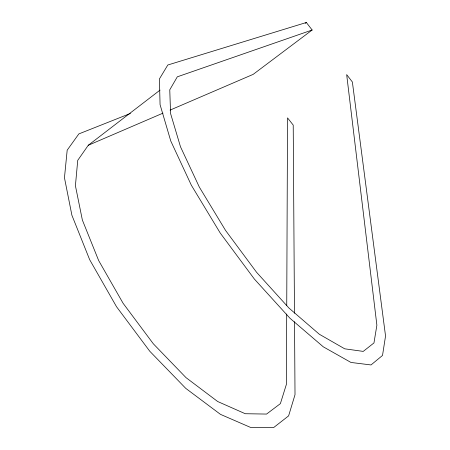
<?xml version="1.0" encoding="UTF-8"?>
<svg xmlns="http://www.w3.org/2000/svg" width="450" height="450" viewBox="0 0 450 450"><rect width="100%" height="100%" fill="white"/><g stroke="black" fill="none" stroke-linecap="round" stroke-linejoin="round"><path stroke-width="0.67" d="M286.706 314.016L286.408 384.311L280.384 403.644L266.563 414.067L245.256 413.724L217.671 401.518L186.007 377.629L153.326 343.794L123.12 303.322L98.663 260.55L82.367 220.044L75.414 185.737L77.732 160.363L88.267 145.277L160.054 90.09M286.74 305.578L287.533 117.889L293.214 125.078L294.474 313.251M305.229 23.338L306.338 22.5L312.148 30.004L253.159 74.374L170.072 110.104M88.267 145.277L162.984 113.147M130.449 113.439L78.846 133.914L67.185 150.171L64.457 177.744L71.899 215.246L89.679 259.706L116.544 306.754L149.794 351.264L185.749 388.356L220.483 414.371L250.605 427.438L273.729 427.5L288.613 415.873L295.014 394.695L294.531 321.677M312.148 30.004L177.306 76.826L169.768 89.809L170.567 113.501L180.489 146.773L199.316 187.054L225.562 230.439L256.584 272.301L288.996 308.087L319.337 334.254L344.728 348.817L363.234 351.399L373.961 342.939L376.881 325.204L346.669 74.621L352.373 81.99L385.543 335.987L382.522 355.444L371.019 364.944L350.978 362.458L323.286 346.815L290.008 318.291L254.351 279.028L220.196 232.971L191.346 185.226L170.775 141.019L160.071 104.664L159.407 78.947L167.805 65.002L306.338 22.5"/></g></svg>
